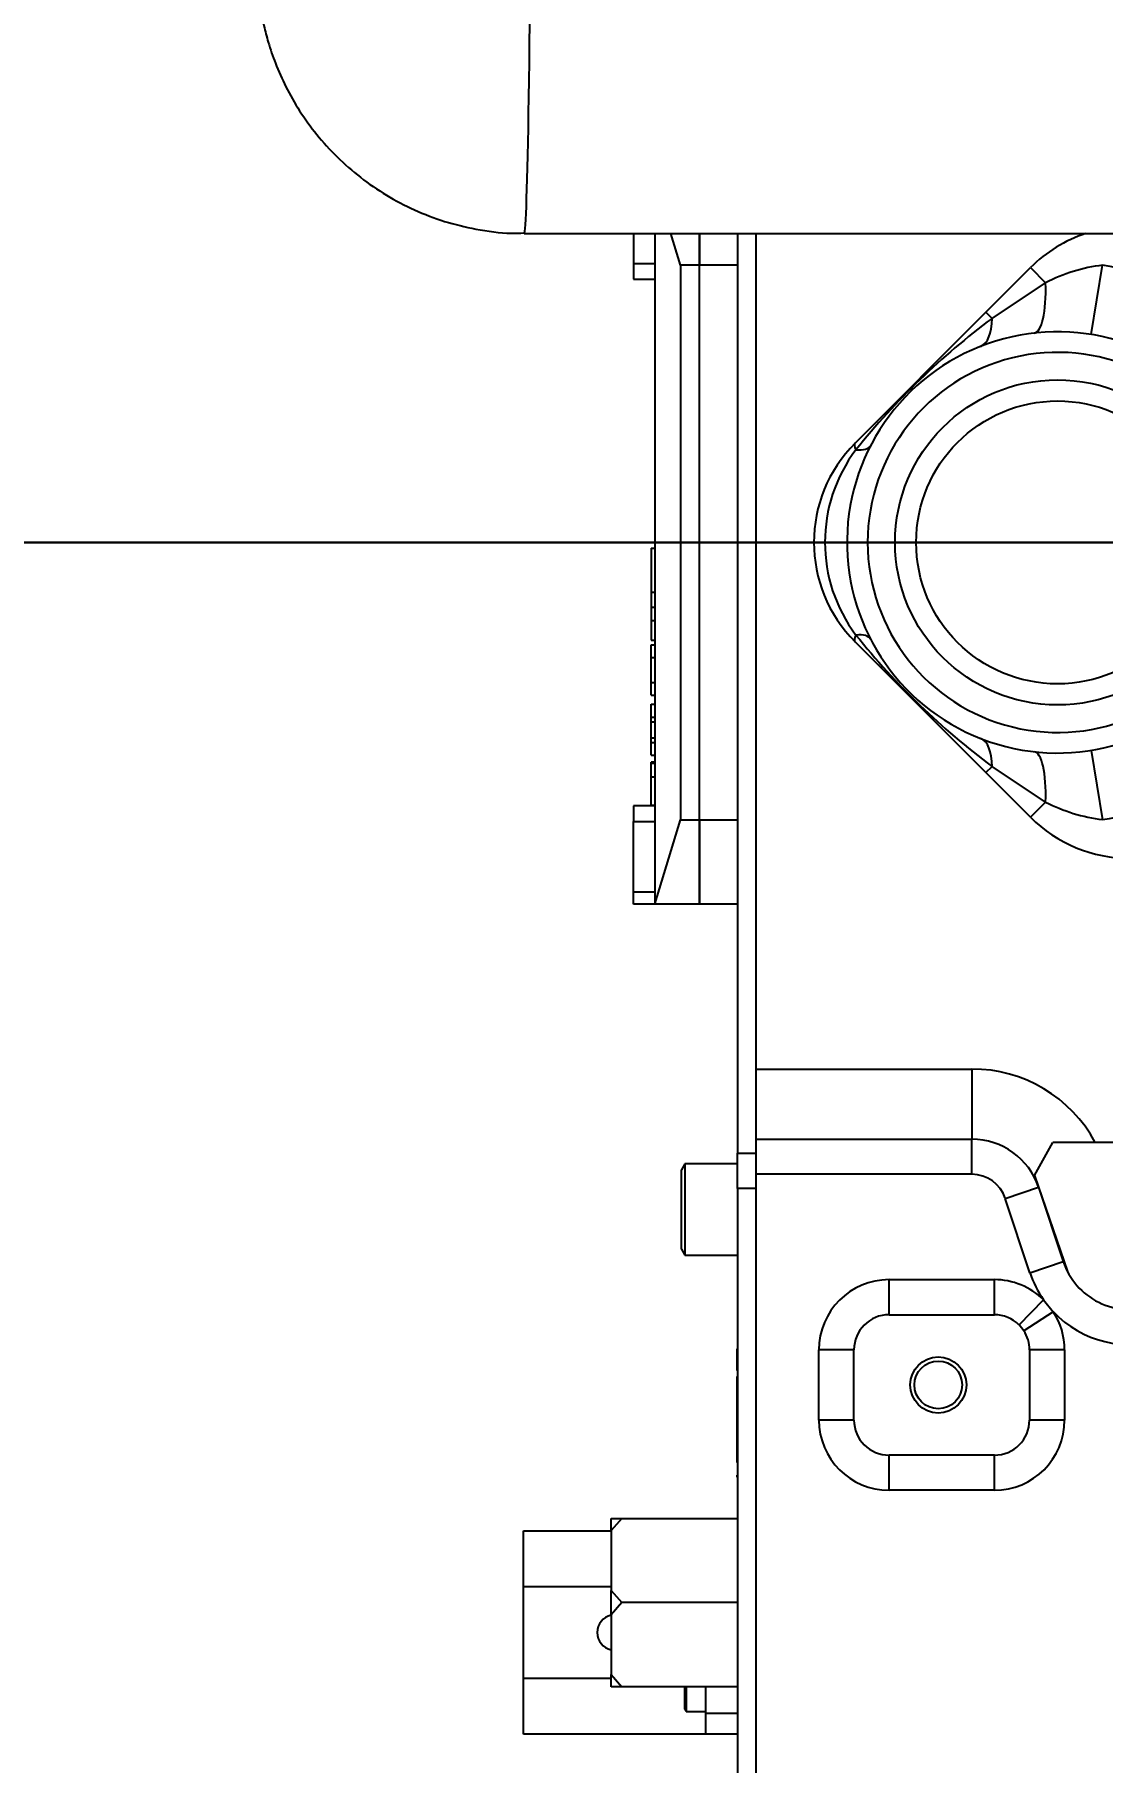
# Model space of a CAD drawing. Header units: millimetres. Extents: x 10462777 to 22643323, y 453826 to 1389191.
# Drawn here: x 11297176.2 to 11297330.8, y 583257.9 to 583507.9 of the extents above; entities that cross this region are included whole.
import ezdxf

# ---------------------------------------------------------------- set-up
doc = ezdxf.new("R2010")
doc.units = ezdxf.units.MM
doc.header["$LTSCALE"] = 200
doc.header["$MEASUREMENT"] = 0
doc.header["$PDMODE"] = 35
doc.header["$PDSIZE"] = -5
doc.linetypes.add('CENTER2', pattern=[1.125, 0.75, -0.125, 0.125, -0.125])
doc.linetypes.add('PHANTOM', pattern=[2.5, 1.25, -0.25, 0.25, -0.25, 0.25, -0.25])
doc.layers.get('0').update_dxf_attribs({"linetype": 'CONTINUOUS'})
doc.layers.get('DEFPOINTS').update_dxf_attribs({"linetype": 'CONTINUOUS'})
for name, color, linetype in [('$DDT_AUDIT_GENERATED_(15E6)', 7, 'CONTINUOUS'), ('$DDT_AUDIT_GENERATED_(1626)', 7, 'CONTINUOUS'), ('A290-7324-X213', 7, 'CONTINUOUS'), ('A290-7324-X216', 7, 'CONTINUOUS'), ('A290-7329-X201', 7, 'CONTINUOUS'), ('DV1_DEFAULT', 7, 'CONTINUOUS'), ('LIBRL_A6-BA-6X10', 7, 'CONTINUOUS'), ('LIBRL_A6-BA-6X16', 7, 'CONTINUOUS'), ('LIBRL_A6-BA-8X12', 7, 'CONTINUOUS')]:
    doc.layers.add(name, color=color, linetype=linetype)
doc.layers.add('LAYOUT', color=8, linetype='CONTINUOUS', lineweight=25)
doc.styles.get("Standard").update_dxf_attribs({"font": 'SYMBOL'})
doc.dimstyles.new('DS ROBOTEC', dxfattribs={"dimscale": 0, "dimtxt": 2.5, "dimasz": 2.5, "dimexe": 0.3, "dimexo": 0.3, "dimgap": 0.5, "dimtad": 1, "dimzin": 9, "dimdsep": 46, "dimtxsty": 'Standard', "dimblk": 'OPEN', "dimcen": 0, "dimclrd": 4, "dimclre": 4, "dimclrt": 110, "dimazin": 2, "dimtm": 1.5, "dimtfac": 1, "dimtmove": 0, "dimatfit": 3, "dimldrblk": 'OPEN', "dimfxl": 1, "dimtfill": 1, "dimtolj": 1, "dimlwd": -1, "dimlwe": -1, "dimarcsym": 0})

# ---------------------------------------------------------------- blocks, each defined once
blk = doc.blocks.new('A$C7DA30AB0')
at = {"layer": '$DDT_AUDIT_GENERATED_(15E6)', "color": 7, "linetype": 'Continuous', "ltscale": 25.4}
for p, q in [((2578.54, 3070.69, 0), (2578.54, 3066.37, 0)), ((2581.59, 3070.69, 0), (2581.59, 2973.66, 0)), ((2585.35, 3066.12, 0), (2583.94, 3070.69, 0)), ((2588.09, 3066.12, 0), (2588.09, 3070.69, 0)), ((2588.09, 3070.69, 0), (2588.09, 3066.12, 0)), ((2578.54, 3066.37, 0), (2578.54, 3064.09, 0)), ((2578.54, 3066.37, 0), (2581.59, 3066.37, 0)), ((2588.09, 3066.12, 0), (2585.35, 3066.12, 0)), ((2585.35, 3066.12, 0), (2585.35, 2985.85, 0)), ((2588.09, 2985.85, 0), (2588.09, 3066.12, 0)), ((2593.58, 3066.12, 0), (2588.09, 3066.12, 0)), ((2588.09, 2985.85, 0), (2588.09, 3066.12, 0)), ((2578.54, 3064.09, 0), (2581.59, 3064.09, 0)), ((2581.08, 3025.15, 0), (2581.08, 3018.78, 0)), ((2581.08, 3025.15, 0), (2581.59, 3025.15, 0)), ((2581.08, 3018.78, 0), (2581.08, 3016.6, 0)), ((2581.08, 3018.78, 0), (2581.59, 3018.78, 0)), ((2581.08, 3016.6, 0), (2581.08, 3014.71, 0)), ((2581.08, 3016.6, 0), (2581.59, 3016.6, 0)), ((2581.08, 3014.71, 0), (2581.08, 3011.82, 0)), ((2581.08, 3014.71, 0), (2581.59, 3014.71, 0)), ((2581.08, 3011.82, 0), (2581.59, 3011.82, 0)), ((2581.08, 3009.35, 0), (2581.08, 3011.17, 0)), ((2581.08, 3011.17, 0), (2581.59, 3011.17, 0)), ((2581.08, 3005.71, 0), (2581.08, 3009.35, 0)), ((2581.08, 3009.35, 0), (2581.59, 3009.35, 0)), ((2581.08, 3005.71, 0), (2581.59, 3005.71, 0)), ((2581.08, 3003.89, 0), (2581.08, 3005.71, 0)), ((2581.08, 3003.89, 0), (2581.59, 3003.89, 0)), ((2581.08, 3000.7, 0), (2581.08, 3002.59, 0)), ((2581.08, 3002.59, 0), (2581.59, 3002.59, 0)), ((2581.08, 3000.02, 0), (2581.08, 3000.7, 0)), ((2581.08, 3000.7, 0), (2581.59, 3000.7, 0)), ((2581.08, 2997.72, 0), (2581.08, 3000.02, 0)), ((2581.08, 3000.02, 0), (2581.59, 3000.02, 0)), ((2581.08, 2997.06, 0), (2581.08, 2997.72, 0)), ((2581.08, 2997.72, 0), (2581.59, 2997.72, 0)), ((2581.08, 2995.18, 0), (2581.08, 2997.06, 0)), ((2581.08, 2997.06, 0), (2581.59, 2997.06, 0)), ((2581.08, 2997.06, 0), (2581.59, 2997.06, 0)), ((2581.08, 2995.18, 0), (2581.59, 2995.18, 0)), ((2581.08, 2994.06, 0), (2581.08, 2994.2, 0)), ((2581.59, 2994.2, 0), (2581.08, 2994.2, 0)), ((2581.08, 2994.06, 0), (2581.59, 2994.06, 0)), ((2581.08, 2992.06, 0), (2581.08, 2994.06, 0)), ((2581.08, 2992.06, 0), (2581.59, 2992.06, 0)), ((2581.08, 2987.96, 0), (2581.08, 2992.06, 0)), ((2581.59, 2987.89, 0), (2578.54, 2987.89, 0)), ((2578.54, 2987.89, 0), (2578.54, 2985.61, 0)), ((2581.08, 2987.96, 0), (2581.59, 2987.96, 0)), ((2581.08, 2987.89, 0), (2581.08, 2987.96, 0)), ((2578.54, 2975.44, 0), (2578.54, 2985.61, 0)), ((2578.54, 2985.61, 0), (2581.59, 2985.61, 0)), ((2581.59, 2973.66, 0), (2585.35, 2985.85, 0)), ((2585.35, 2985.85, 0), (2588.09, 2985.85, 0)), ((2588.09, 2985.85, 0), (2593.58, 2985.85, 0)), ((2588.09, 2973.66, 0), (2588.09, 2985.85, 0)), ((2588.09, 2985.85, 0), (2588.09, 2973.66, 0)), ((2578.54, 2973.66, 0), (2578.54, 2975.44, 0)), ((2578.54, 2975.44, 0), (2581.59, 2975.44, 0)), ((2581.59, 2973.66, 0), (2578.54, 2973.66, 0)), ((2588.09, 2973.66, 0), (2581.59, 2973.66, 0)), ((2593.58, 2973.66, 0), (2588.09, 2973.66, 0))]:
    blk.add_line(p, q, dxfattribs=at)
at = {"layer": '$DDT_AUDIT_GENERATED_(1626)', "color": 7, "linetype": 'Continuous', "ltscale": 25.4}
for p, q in [((2585.96, 2857.17, 0), (2585.96, 2860.38, 0)), ((2586.16, 2860.38, 0), (2586.16, 2856.82, 0)), ((2585.96, 2857.17, 0), (2586.16, 2856.82, 0)), ((2586.16, 2856.82, 0), (2589.01, 2856.82, 0))]:
    blk.add_line(p, q, dxfattribs=at)
at = {"layer": 'A290-7324-X213', "color": 7, "linetype": 'Continuous', "ltscale": 25.4}
for p, q in [((2629.53, 3059.29, 0), (2635.99, 3065.76, 0)), ((2635.99, 3065.76, 0), (2638.18, 3063.57, 0)), ((2644.78, 3056.08, 0), (2646.4, 3066.1, 0)), ((2630.42, 3058.4, 0), (2638.18, 3063.57, 0)), ((2610.59, 3040.36, 0), (2629.53, 3059.29, 0)), ((2629.53, 3059.29, 0), (2630.42, 3058.4, 0)), ((2629.53, 2992.68, 0), (2610.59, 3011.62, 0)), ((2644.78, 2995.9, 0), (2646.4, 2985.87, 0)), ((2629.53, 2992.68, 0), (2630.42, 2993.57, 0)), ((2638.18, 2988.41, 0), (2630.42, 2993.57, 0)), ((2635.99, 2986.22, 0), (2629.53, 2992.68, 0)), ((2635.99, 2986.22, 0), (2638.18, 2988.41, 0))]:
    blk.add_line(p, q, dxfattribs=at)
for radius in [23.52, 20.47]:
    blk.add_circle((2639.91, 3025.99, 0), radius, dxfattribs=at)
for centre, radius, start, end in [((2650.36, 3051.39, 0), 20.32, 108.1949, 135), ((2649.33, 3042.02, 0), 24.26, 96.9328, 117.371), ((2639.91, 3025.99, 0), 40.64, 30, 80.8055), ((2695.03, 2971.76, 0), 108.08, 126.7105, 141.2629), ((2639.91, 3025.99, 0), 30.48, 35.1185, 323.1301), ((2639.91, 3025.99, 0), 27.5, 27.5565, 332.4435), ((2624.96, 3025.99, 0), 20.32, 135, 225), ((2628.49, 3025.99, 0), 22.26, 142.9783, 217.0217), ((2695.02, 3080.21, 0), 108.07, 218.7362, 233.2904), ((2639.91, 3025.99, 0), 40.64, 279.1945, 324.5495), ((2649.43, 3010.27, 0), 24.58, 242.7664, 262.9297), ((2650.36, 3000.59, 0), 20.32, 225, 270)]:
    blk.add_arc(centre, radius, start, end, dxfattribs=at)
for centre, major_axis, ratio, start_param, end_param in [((2635.37, 3066.37, 0), (1.13, -10.1), 0.255877, 0, 1.260507), ((2625.02, 3063.8, 0), (-3.72, 9.45), 0.413811, 3.141593, 3.951914), ((2614.18, 3036.76, 0), (-3.59, 3.59), 0.218815, 0, 0.560572), ((2603.8, 3044.64, 0), (-9.03, 4.66), 0.271651, 2.572276, 3.141593), ((2614.18, 3015.21, 0), (-3.59, -3.59), 0.218815, 5.722614, 6.283185), ((2603.8, 3007.34, 0), (-9.03, -4.66), 0.271651, 3.141593, 3.710909), ((2625.02, 2988.17, 0), (-3.72, -9.45), 0.413811, 2.331272, 3.141593), ((2635.37, 2985.6, 0), (1.13, 10.1), 0.255877, 5.022678, 6.283185)]:
    blk.add_ellipse(centre, major_axis=major_axis, ratio=ratio, start_param=start_param, end_param=end_param, dxfattribs=at)
at = {"layer": 'A290-7324-X216', "color": 7, "linetype": 'Continuous', "ltscale": 25.4}
for p, q in [((2636.57, 2934.36, 0), (2639.21, 2939.16, 0)), ((2696.16, 2939.13, 0), (2639.21, 2939.16, 0)), ((2636.57, 2934.36, 0), (2641.34, 2920.48, 0))]:
    blk.add_line(p, q, dxfattribs=at)
at = {"layer": 'A290-7329-X201', "color": 7, "linetype": 'Continuous', "ltscale": 25.4}
for p, q in [((2596.22, 3070.69, 0), (2596.22, 2949.79, 0)), ((2596.22, 2949.79, 0), (2596.22, 2939.63, 0)), ((2596.22, 2949.79, 0), (2627.51, 2949.79, 0)), ((2627.51, 2949.79, 0), (2627.51, 2939.63, 0)), ((2596.22, 2939.63, 0), (2596.22, 2934.55, 0)), ((2596.22, 2939.63, 0), (2627.51, 2939.63, 0)), ((2627.51, 2934.55, 0), (2627.51, 2939.63, 0)), ((2596.22, 2934.55, 0), (2596.22, 2779.61, 0)), ((2627.51, 2934.55, 0), (2596.22, 2934.55, 0)), ((2632.33, 2931.07, 0), (2637.14, 2932.68, 0)), ((2635.91, 2920.32, 0), (2632.33, 2931.07, 0)), ((2637.14, 2932.68, 0), (2640.73, 2921.92, 0)), ((2635.91, 2920.32, 0), (2640.73, 2921.92, 0)), ((2640.83, 2921.96, 0), (2640.73, 2921.92, 0)), ((2615.52, 2919.31, 0), (2630.76, 2919.31, 0)), ((2615.52, 2914.23, 0), (2615.52, 2919.31, 0)), ((2630.76, 2914.23, 0), (2630.76, 2919.31, 0)), ((2634.33, 2912.77, 0), (2637.89, 2916.39, 0)), ((2637.89, 2916.39, 0), (2639.29, 2914.67, 0)), ((2615.52, 2914.23, 0), (2630.76, 2914.23, 0)), ((2639.29, 2914.67, 0), (2635.03, 2911.91, 0)), ((2635.03, 2911.91, 0), (2634.33, 2912.77, 0)), ((2605.36, 2898.99, 0), (2605.36, 2909.15, 0)), ((2610.44, 2909.15, 0), (2605.36, 2909.15, 0)), ((2610.44, 2898.99, 0), (2610.44, 2909.15, 0)), ((2640.92, 2909.15, 0), (2635.84, 2909.15, 0)), ((2635.84, 2909.15, 0), (2635.84, 2898.99, 0)), ((2640.92, 2909.15, 0), (2640.92, 2898.99, 0)), ((2610.44, 2898.99, 0), (2605.36, 2898.99, 0)), ((2640.92, 2898.99, 0), (2635.84, 2898.99, 0)), ((2630.76, 2893.91, 0), (2615.52, 2893.91, 0)), ((2615.52, 2888.83, 0), (2615.52, 2893.91, 0)), ((2630.76, 2888.83, 0), (2630.76, 2893.91, 0)), ((2630.76, 2888.83, 0), (2615.52, 2888.83, 0))]:
    blk.add_line(p, q, dxfattribs=at)
for radius in [4.06, 3.45]:
    blk.add_circle((2622.64, 2904.07, 0), radius, dxfattribs=at)
for centre, radius, start, end in [((2627.51, 2929.47, 0), 20.32, 28.4852, 90), ((2627.51, 2929.47, 0), 10.16, 18.4349, 90), ((2627.51, 2929.47, 0), 5.08, 18.4349, 90), ((2650.37, 2925.14, 0), 10.16, 198.4349, 288.9704), ((2615.52, 2909.15, 0), 10.16, 90, 180), ((2630.76, 2909.15, 0), 10.16, 45.5022, 90), ((2650.37, 2925.14, 0), 15.24, 198.4349, 215.0083), ((2615.52, 2909.15, 0), 5.08, 90, 180), ((2630.76, 2909.15, 0), 5.08, 45.5022, 90), ((2650.37, 2925.14, 0), 15.24, 223.3977, 288.9704), ((2630.76, 2909.15, 0), 10.16, 0, 32.9038), ((2630.76, 2909.15, 0), 5.08, 0, 32.9038), ((2615.52, 2898.99, 0), 10.16, 180, 270), ((2615.52, 2898.99, 0), 5.08, 180, 270), ((2630.76, 2898.99, 0), 10.16, 270, 0), ((2630.76, 2898.99, 0), 5.08, 270, 0)]:
    blk.add_arc(centre, radius, start, end, dxfattribs=at)
at = {"layer": 'DV1_DEFAULT', "color": 1, "linetype": 'CENTER2', "ltscale": 7}
for p, q in [((5992.89, 3025.99, 0), (0, 3025.99, 0)), ((59.09, 3025.99, 0), (6051.98, 3025.99, 0))]:
    blk.add_line(p, q, dxfattribs=at)
at = {"layer": 'LAYOUT', "color": 6, "linetype": 'PHANTOM'}
for centre, radius in [((3030.45, 3025.99, 0), 2693.02), ((3025.99, 3025.99, 0), 589.24)]:
    blk.add_circle(centre, radius, dxfattribs=at)
at = {"layer": 'LIBRL_A6-BA-6X10', "color": 7, "linetype": 'Continuous', "ltscale": 25.4}
for p, q in [((2593.58, 3070.69, 0), (2593.58, 2937.59, 0)), ((2593.58, 2937.59, 0), (2596.22, 2937.59, 0)), ((2593.58, 2932.51, 0), (2593.58, 2937.59, 0)), ((2593.58, 2932.51, 0), (2593.58, 2768.94, 0)), ((2596.22, 2932.51, 0), (2593.58, 2932.51, 0)), ((2593.48, 2909.3, 0), (2593.58, 2909.3, 0)), ((2593.48, 2909.3, 0), (2593.48, 2908.02, 0)), ((2593.48, 2908.02, 0), (2593.58, 2908.02, 0)), ((2593.48, 2908.02, 0), (2593.48, 2907.5, 0)), ((2593.48, 2907.5, 0), (2593.58, 2907.5, 0)), ((2593.48, 2907.5, 0), (2593.48, 2906.18, 0)), ((2593.48, 2906.18, 0), (2593.58, 2906.18, 0)), ((2593.48, 2905.29, 0), (2593.48, 2901.02, 0)), ((2593.48, 2905.29, 0), (2593.58, 2905.29, 0)), ((2593.48, 2901.02, 0), (2593.58, 2901.02, 0)), ((2593.48, 2901.02, 0), (2593.48, 2900.21, 0)), ((2593.48, 2900.21, 0), (2593.58, 2900.21, 0)), ((2593.48, 2900.21, 0), (2593.48, 2899.8, 0)), ((2593.48, 2899.8, 0), (2593.58, 2899.8, 0)), ((2593.48, 2899.8, 0), (2593.48, 2898.99, 0)), ((2593.48, 2898.99, 0), (2593.58, 2898.99, 0)), ((2593.48, 2898.99, 0), (2593.48, 2894.72, 0)), ((2593.48, 2894.72, 0), (2593.48, 2894.68, 0)), ((2593.48, 2894.72, 0), (2593.58, 2894.72, 0)), ((2593.48, 2894.68, 0), (2593.48, 2894.16, 0)), ((2593.48, 2894.68, 0), (2593.58, 2894.68, 0)), ((2593.48, 2894.16, 0), (2593.48, 2892.84, 0)), ((2593.48, 2894.16, 0), (2593.58, 2894.16, 0)), ((2593.48, 2892.84, 0), (2593.58, 2892.84, 0)), ((2593.48, 2892.1, 0), (2593.58, 2892.1, 0)), ((2593.48, 2891.03, 0), (2593.48, 2890.72, 0)), ((2593.48, 2891.03, 0), (2593.58, 2891.03, 0)), ((2593.48, 2890.72, 0), (2593.58, 2890.72, 0)), ((2593.48, 2890.71, 0), (2593.58, 2890.71, 0)), ((2562.59, 2874.86, 0), (2562.59, 2882.98, 0)), ((2562.59, 2882.98, 0), (2575.29, 2882.98, 0)), ((2575.29, 2884.76, 0), (2576.85, 2884.76, 0)), ((2575.29, 2882.99, 0), (2575.29, 2884.76, 0)), ((2576.85, 2884.76, 0), (2575.29, 2882.99, 0)), ((2575.29, 2882.99, 0), (2575.29, 2874.34, 0)), ((2576.85, 2884.76, 0), (2593.58, 2884.76, 0)), ((2562.59, 2861.65, 0), (2562.59, 2874.86, 0)), ((2575.29, 2874.86, 0), (2562.59, 2874.86, 0)), ((2575.29, 2874.34, 0), (2576.85, 2872.57, 0)), ((2575.29, 2870.8, 0), (2575.29, 2874.34, 0)), ((2576.85, 2872.57, 0), (2575.29, 2870.8, 0)), ((2575.29, 2870.8, 0), (2575.29, 2862.15, 0)), ((2593.58, 2872.57, 0), (2576.85, 2872.57, 0)), ((2562.59, 2861.65, 0), (2575.29, 2861.65, 0)), ((2562.59, 2853.52, 0), (2562.59, 2861.65, 0)), ((2575.29, 2862.15, 0), (2576.85, 2860.38, 0)), ((2575.29, 2860.38, 0), (2575.29, 2862.15, 0)), ((2576.85, 2860.38, 0), (2575.29, 2860.38, 0)), ((2593.58, 2860.38, 0), (2576.85, 2860.38, 0)), ((2589.01, 2856.57, 0), (2589.01, 2860.38, 0)), ((2589.01, 2853.52, 0), (2589.01, 2856.57, 0)), ((2589.01, 2856.57, 0), (2593.58, 2856.57, 0)), ((2589.01, 2853.52, 0), (2562.59, 2853.52, 0)), ((2593.58, 2853.52, 0), (2589.01, 2853.52, 0))]:
    blk.add_line(p, q, dxfattribs=at)
blk.add_arc((2575.8, 2868.25, 0), 2.54, 101.537, 258.463, dxfattribs=at)
at = {"layer": 'LIBRL_A6-BA-6X16', "color": 7, "linetype": 'Continuous', "ltscale": 25.4}
blk.add_line((2562.7, 3070.69, 0), (2662.26, 3070.69, 0), dxfattribs=at)
blk.add_ellipse((2562.7, 3218.01, 0), major_axis=(0, -147.32), ratio=0.009264, start_param=0, end_param=3.141593, dxfattribs=at)
blk.add_open_spline([(2523.58, 3124.31, 0), (2523.6, 3122.77, 0), (2523.64, 3120.15, 0), (2523.72, 3116.45, 0), (2523.8, 3113.26, 0), (2523.89, 3110.43, 0), (2523.98, 3108.48, 0), (2524.11, 3106.78, 0), (2524.22, 3105.61, 0), (2524.37, 3104.31, 0), (2524.62, 3102.7, 0), (2525.02, 3100.68, 0), (2525.68, 3098.18, 0), (2526.7, 3095.17, 0), (2528.19, 3091.82, 0), (2530.18, 3088.35, 0), (2532.64, 3084.93, 0), (2535.58, 3081.69, 0), (2538.96, 3078.74, 0), (2542.73, 3076.15, 0), (2546.81, 3074.01, 0), (2551.16, 3072.35, 0), (2555.82, 3071.22, 0), (2559.82, 3070.68, 0), (2562.02, 3070.74, 0), (2562.7, 3070.77, 0)], degree=3, knots=[0, 0, 0, 0, 0.074662, 0.152122, 0.230902, 0.312624, 0.403534, 0.436315, 0.460872, 0.482199, 0.502744, 0.52357, 0.547969, 0.578005, 0.61233, 0.648859, 0.687308, 0.727216, 0.768095, 0.809603, 0.851518, 0.8937, 0.936057, 0.983034, 1, 1, 1, 1], dxfattribs=at)
at = {"layer": 'LIBRL_A6-BA-8X12', "color": 7, "linetype": 'Continuous', "ltscale": 25.4}
for p, q in [((2585.96, 2936.07, 0), (2585.45, 2935.19, 0)), ((2585.96, 2936.07, 0), (2585.96, 2922.86, 0)), ((2593.58, 2936.07, 0), (2585.96, 2936.07, 0)), ((2585.45, 2923.74, 0), (2585.45, 2935.19, 0)), ((2585.45, 2923.74, 0), (2585.96, 2922.86, 0)), ((2585.96, 2922.86, 0), (2593.58, 2922.86, 0))]:
    blk.add_line(p, q, dxfattribs=at)
blk = doc.blocks.new('_OPEN')
at = {"color": 0, "linetype": 'ByBlock'}
for p, q in [((-1, 0.1667), (0, 0)), ((0, 0), (-1, -0.1667)), ((0, 0), (-1, 0))]:
    blk.add_line(p, q, dxfattribs=at)
blk = doc.blocks.new('*D271')
at = {"color": 4, "linetype": 'ByBlock', "ltscale": 10, "transparency": 16777216}
for p, q in [((11297101.87, 584859.06), (11296948.79, 584859.06)), ((11296969.79, 583609.42), (11296969.79, 584684.06)), ((11297347.4, 583434.42), (11296948.79, 583434.42))]:
    blk.add_line(p, q, dxfattribs=at)
at = {"layer": 'DEFPOINTS', "color": 0, "ltscale": 10, "transparency": 16777216}
for p in [(11296969.79, 584859.06), (11297122.87, 584859.06, 0), (11297368.4, 583434.42, 0)]:
    blk.add_point(p, dxfattribs=at)
at = {"color": 4, "ltscale": 10, "transparency": 16777216, "xscale": 175, "yscale": 175, "zscale": 175}
for p, rotation in [((11296969.79, 584859.06), 90), ((11296969.79, 583434.42), 270)]:
    blk.add_blockref('_OPEN', p, dxfattribs=dict(at, rotation=rotation))
at = {"color": 110, "ltscale": 10, "transparency": 16777216, "insert": (11296810.52, 584146.74), "char_height": 175, "attachment_point": 5, "rotation": 90, "bg_fill": 3, "box_fill_scale": 1.25, "bg_fill_color": 256, "bg_fill_true_color": 13158600, "bg_fill_transparency": 0}
blk.add_mtext('\\A1;1425', dxfattribs=at)

msp = doc.modelspace()

# ---------------------------------------------------------------- block references
at = {"ltscale": 10}
msp.add_blockref('A$C7DA30AB0', (11294684.4077, 580408.4363, 0), dxfattribs=at)

# ---------------------------------------------------------------- next in the draw order: dimensions: what is measured, and where the dimension line sits
dim = msp.add_linear_dim(base=(11296969.78928, 584859.06487, 0), p1=(11297368.39633, 583434.42308, 0), p2=(11297122.86553, 584859.06487, 0), angle=90, dimstyle='DS ROBOTEC', override={"dimscale": 70, "dimgap": 1, "dimdec": 0, "dimarcsym": 1}, dxfattribs=at)
dim.commit()
dim.dimension.update_dxf_attribs({"geometry": '*D271', "text_midpoint": (11296810.52287, 584146.74398, 0)})

doc.saveas('drawing.dxf')
